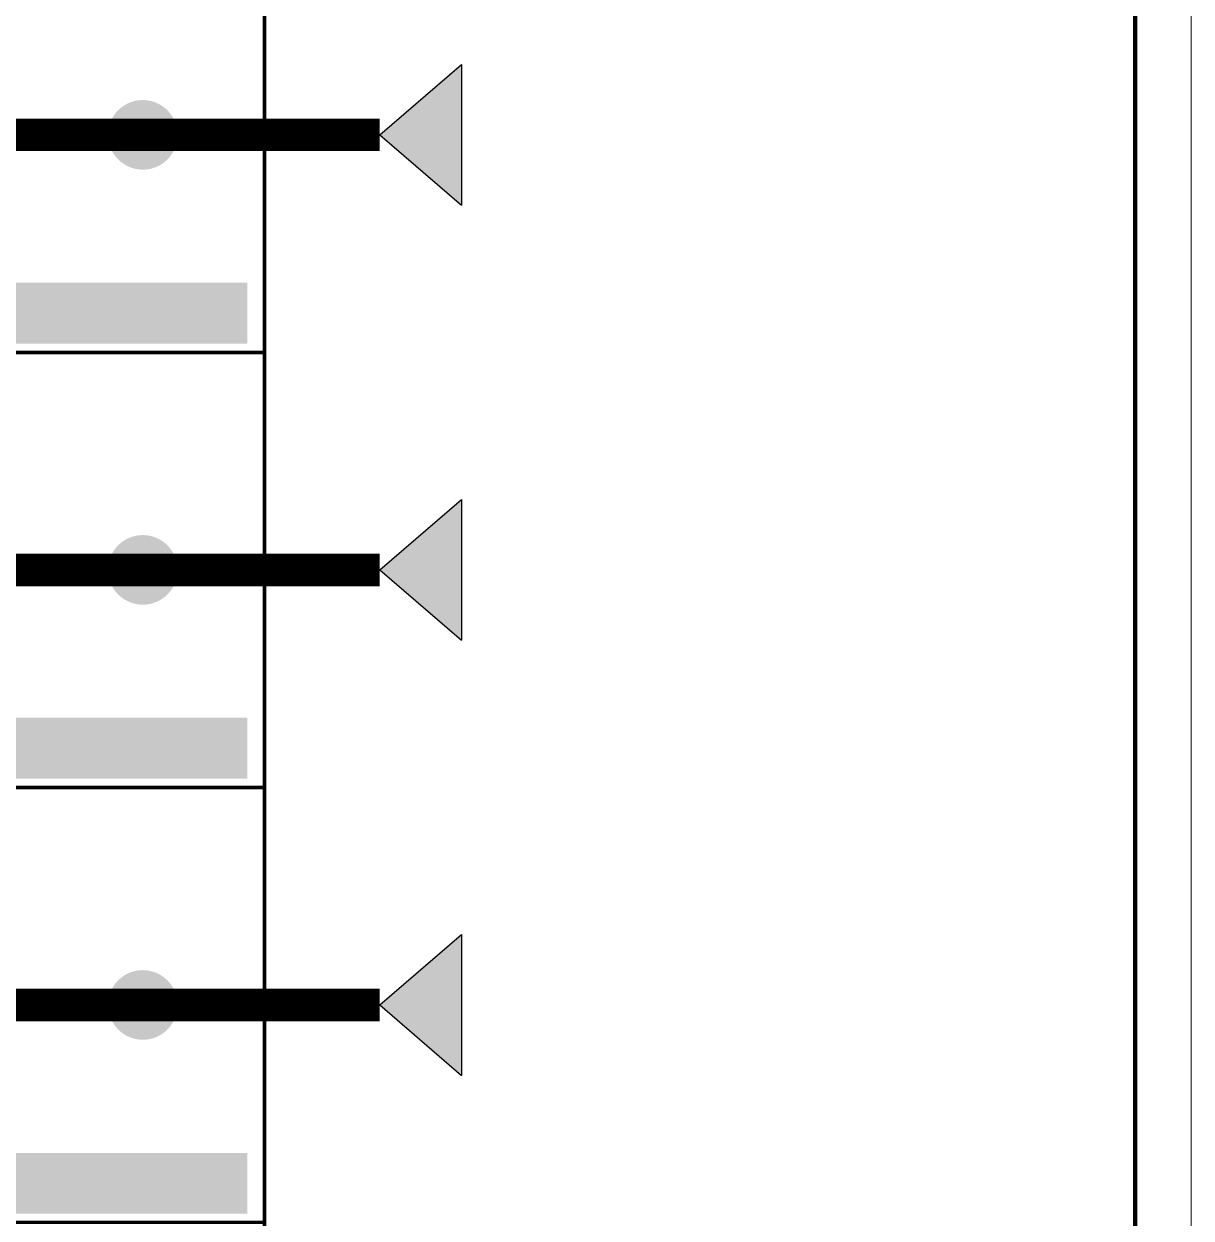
# Model space of a CAD drawing. Header units: millimetres. Extents: x -116965 to 323937, y 291661 to 566926.
# Drawn here: x -42043 to -41507, y 305939 to 306488 of the extents above; entities that cross this region are included whole.
import ezdxf

# ---------------------------------------------------------------- set-up
doc = ezdxf.new("R2010")
doc.units = ezdxf.units.MM
doc.layers.get('0').update_dxf_attribs({"lineweight": 18})
doc.layers.add('C00-00-00', color=7, linetype='Continuous')

msp = doc.modelspace()

# ---------------------------------------------------------------- hatches: boundary and pattern name
at = {"lineweight": -3, "ltscale": 5}
h = msp.add_hatch(color=1, dxfattribs=at)
h.dxf.hatch_style = 1
h.paths.add_polyline_path([(-41842.225864, 306404.756333), (-41842.225864, 306469.505017), (-41879.792264, 306437.130675)])
h = msp.add_hatch(color=1, dxfattribs=at)
h.dxf.hatch_style = 1
h.paths.add_polyline_path([(-41842.225864, 306204.78425), (-41842.225864, 306269.532934), (-41879.792264, 306237.158592)])
h = msp.add_hatch(color=1, dxfattribs=at)
h.dxf.hatch_style = 1
h.paths.add_polyline_path([(-41842.225864, 306004.812168), (-41842.225864, 306069.560851), (-41879.792264, 306037.186509)])
at = {"layer": 'C00-00-00'}
h = msp.add_hatch(color=256, dxfattribs=at)
edge = h.paths.add_edge_path()
edge.add_arc((-41988.748156, 306437.130677), 15.997765, 0, 360)
h = msp.add_hatch(color=256, dxfattribs=at)
h.dxf.hatch_style = 2
h.paths.add_polyline_path([(-42132.728056, 306369.140167), (-41940.754856, 306369.140167), (-41940.754856, 306341.144077), (-42132.728056, 306341.144077)])
h = msp.add_hatch(color=256, dxfattribs=at)
edge = h.paths.add_edge_path()
edge.add_arc((-41988.748156, 306237.158592), 15.997765, 0, 360)
h = msp.add_hatch(color=256, dxfattribs=at)
h.dxf.hatch_style = 2
h.paths.add_polyline_path([(-42132.728056, 306169.168083), (-41940.754856, 306169.168083), (-41940.754856, 306141.171992), (-42132.728056, 306141.171992)])
h = msp.add_hatch(color=256, dxfattribs=at)
edge = h.paths.add_edge_path()
edge.add_arc((-41988.748156, 306037.186508), 15.997765, 0, 360)
h = msp.add_hatch(color=256, dxfattribs=at)
h.dxf.hatch_style = 2
h.paths.add_polyline_path([(-42132.728056, 305969.196002), (-41940.754856, 305969.196002), (-41940.754856, 305941.199908), (-42132.728056, 305941.199908)])

# ---------------------------------------------------------------- linework, layer by layer
at = {"lineweight": -3, "ltscale": 5}
for p, q in [((-41879.792264, 306437.130675), (-41842.225864, 306469.505017)), ((-41842.225864, 306469.505017), (-41842.225864, 306404.756333)), ((-41879.792264, 306437.130675), (-41842.225864, 306404.756333)), ((-41879.792264, 306237.158592), (-41842.225864, 306269.532934)), ((-41842.225864, 306269.532934), (-41842.225864, 306204.78425)), ((-41879.792264, 306237.158592), (-41842.225864, 306204.78425)), ((-41879.792264, 306037.186509), (-41842.225864, 306069.560851)), ((-41842.225864, 306069.560851), (-41842.225864, 306004.812168)), ((-41879.792264, 306037.186509), (-41842.225864, 306004.812168))]:
    msp.add_line(p, q, dxfattribs=at)
msp.add_lwpolyline([(-41531.862637, 304837.071167), (-41506.862637, 304837.071167), (-41506.862637, 307037.071167), (-41531.862637, 307037.071167)], close=True)
at = {"color": 1, "lineweight": -3, "ltscale": 5, "const_width": 15}
for points in [[(-42245.695253, 306437.130675), (-41879.792264, 306437.130675)], [(-42245.695253, 306237.158592), (-41879.792264, 306237.158592)], [(-42245.695253, 306037.186509), (-41879.792264, 306037.186509)]]:
    msp.add_lwpolyline(points, dxfattribs=at)
at = {"layer": 'C00-00-00', "lineweight": 211}
msp.add_lwpolyline([(-42632.658262, 307037.046927), (-41932.755971, 307037.046927), (-41932.755971, 304837.354008), (-42632.658262, 304837.354008)], close=True, dxfattribs=at)
at = {"layer": 'C00-00-00', "lineweight": 100}
for points in [[(-41932.755971, 306937.060883), (-41532.811806, 306937.060883), (-41532.811806, 304937.340052), (-41932.755971, 304937.340052)], [(-42632.658262, 306537.116717), (-41932.755971, 306537.116717), (-41932.755971, 306337.144633), (-42632.658262, 306337.144633)], [(-42632.658262, 306337.144633), (-41932.755971, 306337.144633), (-41932.755971, 306137.172552), (-42632.658262, 306137.172552)], [(-42632.658262, 306137.172552), (-41932.755971, 306137.172552), (-41932.755971, 305937.200467), (-42632.658262, 305937.200467)]]:
    msp.add_lwpolyline(points, close=True, dxfattribs=at)

doc.saveas('drawing.dxf')
